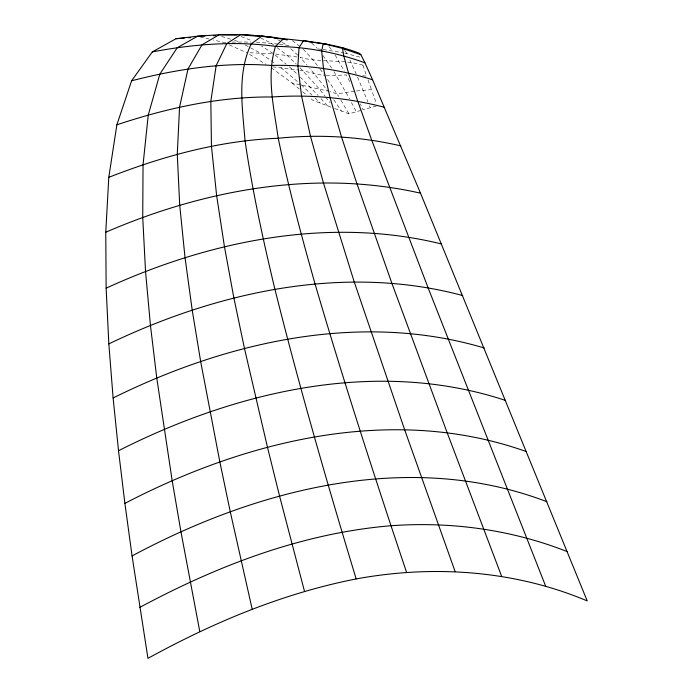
<?xml version="1.0" encoding="UTF-8"?>
<svg xmlns="http://www.w3.org/2000/svg" width="693" height="693" viewBox="0 0 693 693"><rect width="100%" height="100%" fill="white"/><g stroke="black" fill="none" stroke-linecap="round" stroke-linejoin="round"><path stroke-width="0.52" stroke-dasharray="3.46 2.6" d="M334.624 108.489L348.96 113.843L361.148 110.36M376.264 106.046L363.089 109.806L360.386 103.924M354.513 91.181L337.11 93.85L329.937 91.675M356.436 90.974L371.422 89.631L376.524 103.742M326.169 75.823L346.387 74.913L349.731 81.609M225.71 42.316L223.579 42.377L213.349 40.003M232.077 42.117L251.109 42.022M249.887 52.781L273.579 53.785L261.408 45.972M256.393 42.143L278.534 44.101M272.713 66.857L299.004 70.062M362.69 75.78L366.64 76.143L362.292 63.254M275.658 54.019L299.177 57.25M317.94 48.926L322.08 49.428M323.12 49.55L343.711 52.859M279.574 44.239L289.995 45.825M300.017 70.227L325.173 75.901M344.733 53.049L360.438 57.32M271.379 67.836L292.108 82.995L327.884 91.06L309.806 68.278M362.915 65.229C342.429 58.758 320.608 63.115 300.19 57.415L307.051 65.177M200.052 36.92L209.26 39.059M221.647 36.443L230.578 39.172M234.555 40.385L239.518 41.892M331.029 107.146L313.123 100.459L309.892 97.774M241.216 36.573L252.304 40.887M229.383 44.958L246.777 52.711M260.637 37.968L271.266 43.165L273.761 45.08M245.175 44.932L260.256 53.014L275.71 63.955M249.523 54.375L265.991 64.354M277.694 39.605L281.349 41.831M282.268 42.386L286.841 45.175M292.385 40.679L299.211 45.859M277.087 47.626L287.058 55.275L296.206 64.102M275.251 55.163L286.062 64.102M289.388 66.849L297.202 74.073M292.108 82.995L299.385 89.042M302.616 91.727L306.652 95.088M280.864 67.602L300.407 84.07M290.765 48.77L298.614 55.977M311.729 43.148L317.169 48.207M301.221 84.754L311.971 95.08M315.046 98.025L320.426 103.188M300.017 67.775L319.144 88.756L324.948 96.154M300.234 77.027L318.052 95.409M303.309 49.203L313.626 60.56L319.404 68.235M320.937 98.614L327.442 105.812M329.088 46.682L332.432 50.676M325.597 96.977L330.111 102.737M322.929 55.483L331.678 68.157M320.045 69.083L324.532 75.052M333.801 99.757L341.502 111.062M327.564 79.487L338.73 96.57M333.905 71.596L349.515 98.778M335.152 55.076L344.412 71.266M340.878 100.208L348.96 113.843M345.253 50.806L347.669 55.319M351.446 102.486L356.289 111.755M349.904 59.996L356.765 75.234M357.562 77.105L367.922 101.914M369.508 105.804L370.305 107.744M368.009 79.998L371.422 89.631"/><path stroke-width="1.04" d="M356.176 578.932C327.044 482.9 299.22 386.443 274.87 289.076C263.115 240.012 252.339 190.679 245.045 140.74C242.602 108.628 236.763 74.142 251.212 43.919L261.911 35.984C294.594 40.93 328.413 40.93 359.589 53.387L360.897 54.73L364.951 62.846L372.583 79.773L420.512 193.182L587.231 600.926C514.57 570.27 433.342 564.734 356.176 578.932C282.805 593.338 213.262 622.427 147.956 658.35L132.068 555.925L124.896 503.378L118.52 450.719L113.115 397.964L108.836 343.893L106.133 288.175L105.769 232.242L108.784 177.339L116.866 124.818L131.609 80.786L152.321 51.914L176.005 38.713L197.618 36.201L219.144 34.745L240.74 34.65L261.911 35.984L287.283 39.761M139.769 607.397C217.715 565.566 302.226 533.125 390.999 525.736C450.788 521.396 511.347 529.573 567.203 551.593M132.068 555.925C257.068 488.92 409.424 449.203 546.933 501.715M124.896 503.378C246.448 440.012 393.338 403.993 526.559 451.663M118.52 450.719C236.278 391.069 376.853 357.874 505.682 400.476M113.115 397.964C226.455 341.848 360.152 311.044 484.234 347.973M108.836 343.893C217.463 291.71 344.083 263.738 462.751 295.564M106.133 288.175C209.771 240.644 329.08 216.242 441.528 243.979M105.769 232.242C203.759 189.787 315.116 169.196 420.512 193.182M108.784 177.339C162.933 156.15 219.854 140.428 278.231 138.254C319.17 134.096 360.689 136.53 400.779 145.876M116.866 124.818C166.857 108.169 219.057 96.509 271.985 96.994C309.745 94.3 347.851 97.704 384.476 107.302M131.609 80.786C177.079 69.066 224.185 61.885 271.214 65.437C305.518 64.579 339.865 69.413 372.583 79.773M152.321 51.914C192.827 44.274 234.485 40.679 275.493 46.37C305.985 46.777 336.313 52.373 364.951 62.846M176.005 38.713L184.364 38.089M188.548 37.777L190.636 37.621M204.981 35.967L197.618 36.201L177.209 47.748L159.84 74.125L148.241 115.09L143.044 164.761L142.732 217.498L145.547 271.552L150.459 325.528L156.791 378.144L172.21 480.864L180.968 531.912L199.792 631.574M213.401 35.698L215.506 35.638M237.188 34.996L219.144 34.745L202.009 44.837L187.994 68.971L179.556 107.138L177.278 154.236L179.704 205.067L185.022 257.493L192.195 309.979L200.632 361.374L219.837 461.867L230.241 511.651L252.139 608.991M245.461 35.265L274.038 37.379L275.866 38.496M308.082 41.589L327.087 44.283M255.812 35.603L240.74 34.65L226.845 43.529L216.138 65.688L210.828 101.343L211.452 146.171L216.606 195.383L224.419 246.465L233.844 297.73L244.404 348.172L267.411 446.959L279.478 495.738L304.487 591.268M287.223 39.804L283.091 39.103L275.493 46.37C266.164 76.395 273.986 108.039 278.231 138.254C288.461 187.448 301.455 236.001 315.168 284.329C343.529 380.968 374.515 476.827 406.557 572.305M310.178 41.701L303.647 40.463L299.064 47.566L297.869 65.748L301.542 95.963L310.455 136.166L323.397 182.77L354.192 281.8L404.539 429.443L455.076 571.43M360.897 54.73L342.507 48.389L323.267 43.642L321.647 50.84L323.484 68.39L330.007 97.488L341.51 136.911L356.86 183.463L391.788 283.021L447.124 432.579L501.567 576.134M344.75 49.922L343.728 48.155L342.507 48.389L343.763 55.934L348.527 73.077L357.779 101.291L371.734 140.185L428.049 287.69L545.642 586.113"/></g></svg>
